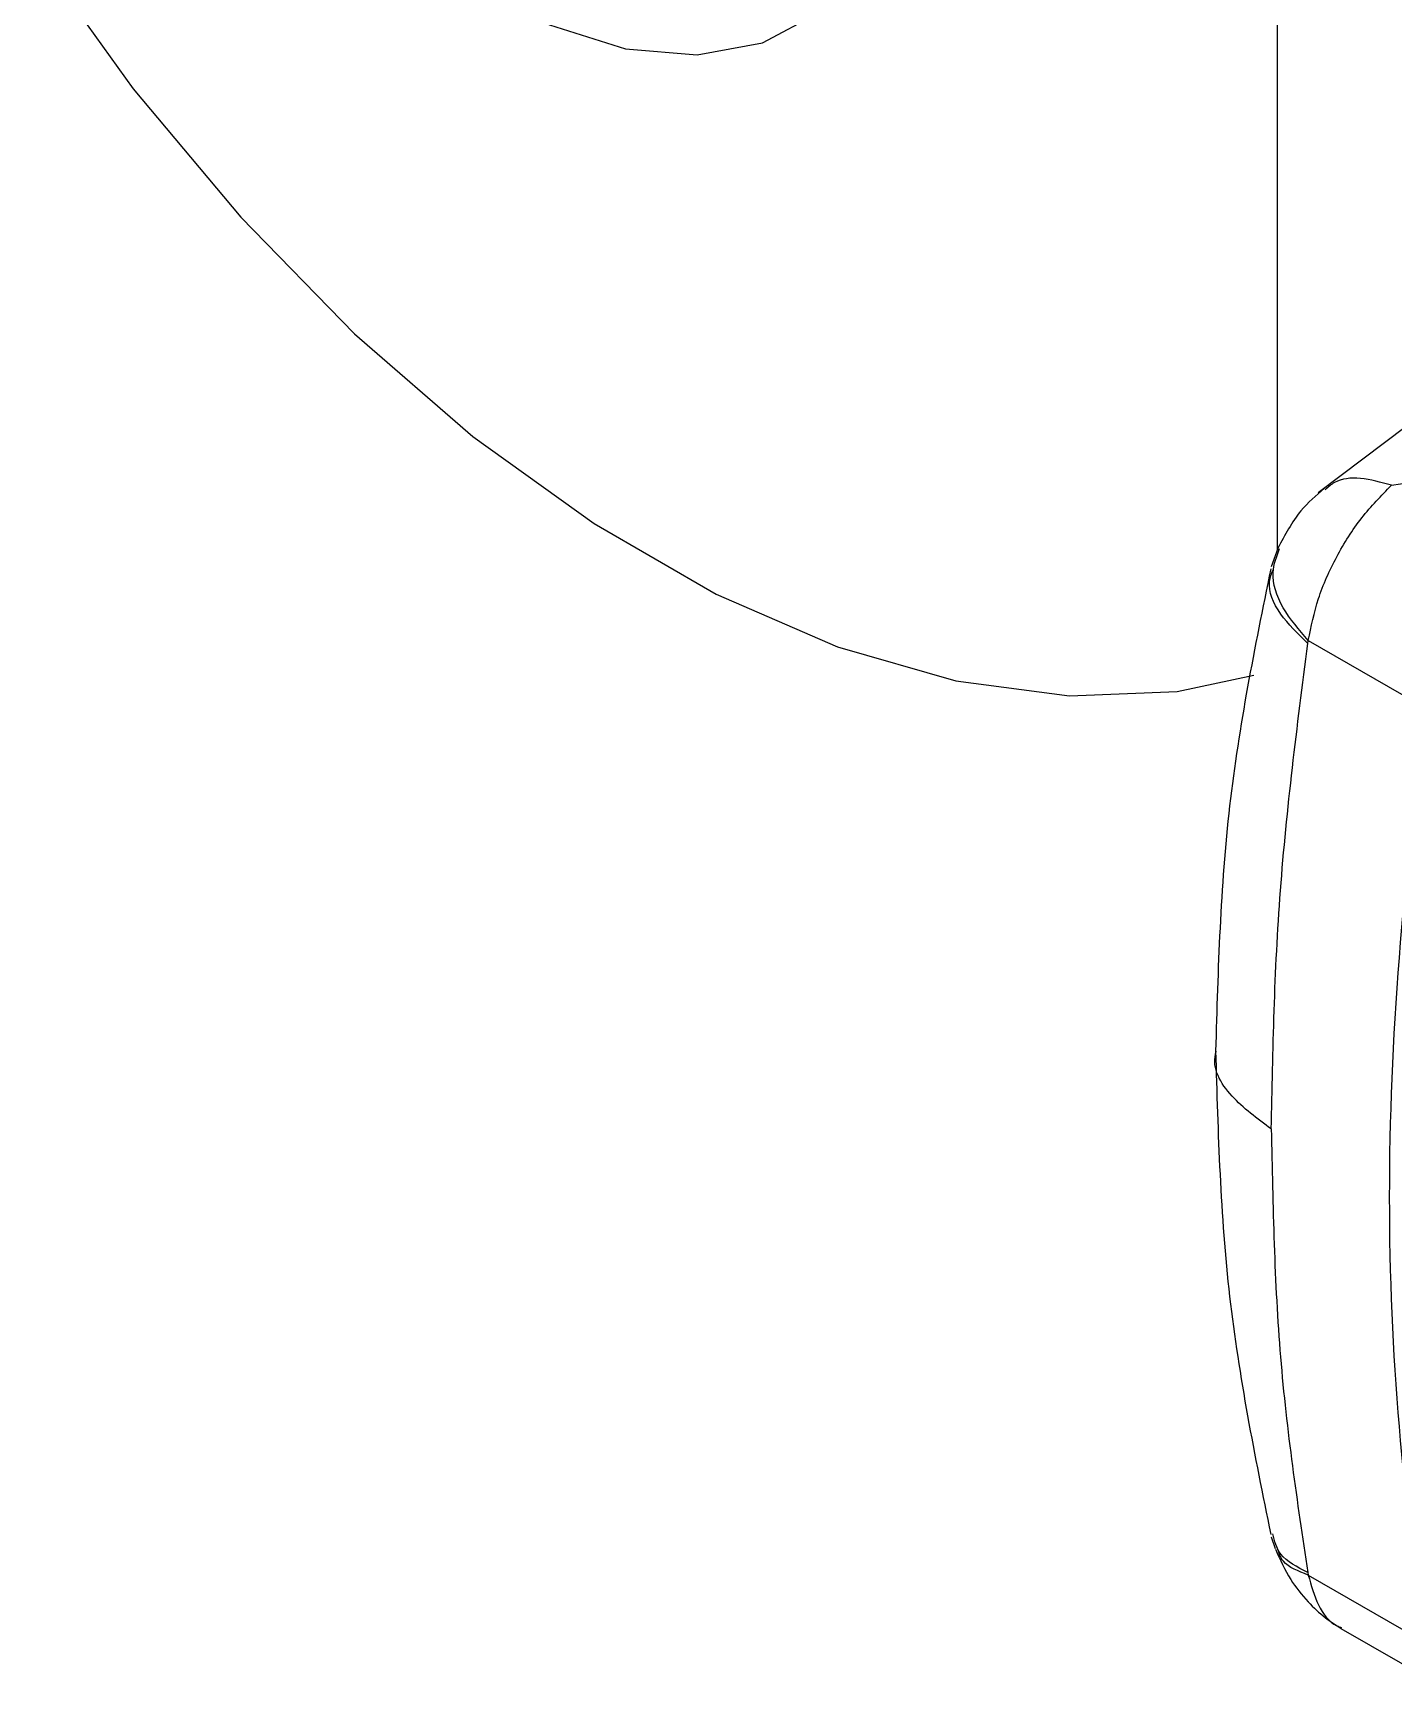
# Model space of a CAD drawing. Extents: x 17.1 to 113.1, y 3.8 to 84.5.
# Drawn here: x 22.328 to 23.294, y 63.85 to 65.034 of the extents above; entities that cross this region are included whole.
import ezdxf

# ---------------------------------------------------------------- set-up
doc = ezdxf.new("R2010")
doc.units = 0
doc.header["$MEASUREMENT"] = 0
doc.layers.add('OBJECT', color=7, linetype='CONTINUOUS')

msp = doc.modelspace()

# ---------------------------------------------------------------- linework, layer by layer
at = {"layer": 'OBJECT'}
for p, q in [((23.2114, 66.9447), (23.2114, 64.6662)), ((23.3196, 64.7666), (23.2407, 64.707)), ((23.2927, 64.7125), (23.3056, 64.7145)), ((23.2119, 64.6674), (23.2073, 64.6546)), ((23.2332, 64.6), (23.2336, 64.6022)), ((23.2336, 64.6022), (23.3188, 64.553)), ((23.2073, 63.9652), (23.21, 63.9568)), ((23.2332, 63.9398), (23.2336, 63.938)), ((23.2336, 63.938), (23.3188, 63.8888)), ((23.2567, 63.9001), (23.3434, 63.8501))]:
    msp.add_line(p, q, dxfattribs=at)
at = {"layer": 'OBJECT', "flags": 128}
for points in [[(22.6017, 65.0948), (22.639, 65.0687), (22.6944, 65.0396), (22.7484, 65.0227), (22.7994, 65.0184), (22.8457, 65.027), (22.8858, 65.0481), (22.9184, 65.0811), (22.9425, 65.1249), (22.9572, 65.1781), (22.9622, 65.239)], [(22.3276, 65.0929), (22.3985, 64.9943), (22.475, 64.9029), (22.5559, 64.8201), (22.64, 64.7472), (22.7261, 64.6852), (22.8129, 64.6351), (22.899, 64.5977), (22.9831, 64.5735), (23.064, 64.5628), (23.1405, 64.5659), (23.195, 64.5774)]]:
    msp.add_lwpolyline(points, dxfattribs=at)
at = {"layer": 'OBJECT'}
msp.add_ellipse((24.9658, 65.0767), major_axis=(1.2181, 1.8937), ratio=0.606848, start_param=2.203527, end_param=2.567035, dxfattribs=at)
for points, knots in [([(23.2927, 64.7125), (23.2852, 64.7146), (23.2703, 64.7187), (23.2541, 64.7168), (23.2477, 64.7112), (23.2456, 64.7093)], [0, 0, 0, 0, 0.401193, 0.802386, 1, 1, 1, 1]), ([(23.2449, 64.7102), (23.2391, 64.7052), (23.2256, 64.6935), (23.217, 64.6771), (23.212, 64.6677)], [0, 0, 0, 0, 0.429713, 1, 1, 1, 1]), ([(23.2336, 64.6022), (23.2356, 64.612), (23.2396, 64.6318), (23.2531, 64.6619), (23.2709, 64.6902), (23.2855, 64.7051), (23.2927, 64.7125)], [0, 0, 0, 0, 0.250001, 0.499999, 0.750001, 1, 1, 1, 1]), ([(23.2336, 64.6022), (23.227, 64.6098), (23.2134, 64.6256), (23.2062, 64.6495), (23.2111, 64.6619), (23.2132, 64.6674)], [0, 0, 0, 0, 0.344251, 0.712553, 1, 1, 1, 1]), ([(23.2069, 64.653), (23.1955, 64.5972), (23.1728, 64.4849), (23.1694, 64.3687), (23.1677, 64.3103)], [0, 0, 0, 0, 0.497018, 1, 1, 1, 1]), ([(23.2332, 64.6), (23.2262, 64.6069), (23.2117, 64.6211), (23.2038, 64.6403), (23.2075, 64.6497), (23.2086, 64.6524)], [0, 0, 0, 0, 0.396564, 0.822164, 1, 1, 1, 1]), ([(23.2073, 64.255), (23.2084, 64.3109), (23.2106, 64.4229), (23.2257, 64.541), (23.2332, 64.6)], [0, 0, 0, 0, 0.5, 1, 1, 1, 1]), ([(23.2073, 64.255), (23.1973, 64.2624), (23.1765, 64.2778), (23.1647, 64.2988), (23.1681, 64.3096), (23.1683, 64.3102)], [0, 0, 0, 0, 0.465357, 0.966382, 1, 1, 1, 1]), ([(23.1677, 64.3103), (23.1694, 64.2519), (23.1728, 64.1357), (23.1955, 64.0229), (23.2069, 63.9669)], [0, 0, 0, 0, 0.502926, 1, 1, 1, 1]), ([(23.2073, 64.255), (23.2084, 64.2002), (23.2106, 64.0908), (23.2257, 63.9901), (23.2332, 63.9398)], [0, 0, 0, 0, 0.5, 1, 1, 1, 1]), ([(23.2332, 63.9398), (23.2258, 63.9437), (23.2125, 63.9505), (23.2095, 63.9622), (23.2083, 63.9673)], [0, 0, 0, 0, 0.562653, 1, 1, 1, 1]), ([(23.2102, 63.9564), (23.2135, 63.949), (23.2196, 63.9355), (23.2324, 63.9195), (23.2451, 63.9076), (23.2532, 63.9024), (23.257, 63.9)], [0, 0, 0, 0, 0.3161262, 0.5813802, 0.8028446, 1, 1, 1, 1]), ([(23.2336, 63.938), (23.2265, 63.9407), (23.2151, 63.945), (23.2126, 63.954), (23.2116, 63.9574)], [0, 0, 0, 0, 0.612543, 1, 1, 1, 1]), ([(23.2336, 63.938), (23.2356, 63.9306), (23.2398, 63.9158), (23.249, 63.9036), (23.2562, 63.901), (23.2573, 63.9006)], [0, 0, 0, 0, 0.455217, 0.910429, 1, 1, 1, 1])]:
    msp.add_open_spline(points, degree=3, knots=knots, dxfattribs=at)

doc.saveas('drawing.dxf')
